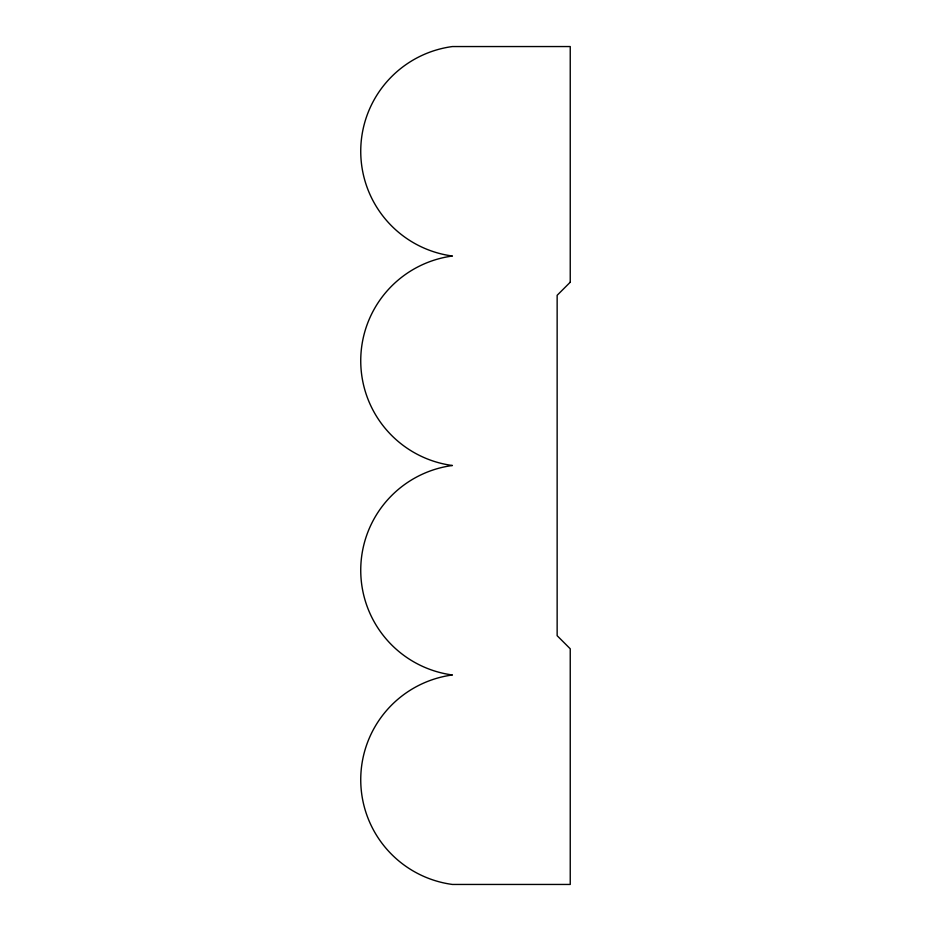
<?xml version="1.0" encoding="UTF-8"?>
<svg xmlns="http://www.w3.org/2000/svg" width="931" height="931" viewBox="0 0 931 931"><rect width="100%" height="100%" fill="white"/><g stroke="black" fill="none" stroke-linecap="round" stroke-linejoin="round"><path stroke-width="1.4" d="M570.238 282.209L557.145 295.302L557.145 635.698L570.238 648.791L570.238 884.45L452.408 884.45A105.669 105.669 0 0 1 452.408 674.975A105.669 105.669 0 0 1 452.408 465.5A105.669 105.669 0 0 1 452.408 256.025A105.669 105.669 0 0 1 452.408 46.55L570.238 46.55L570.238 282.209"/></g></svg>
